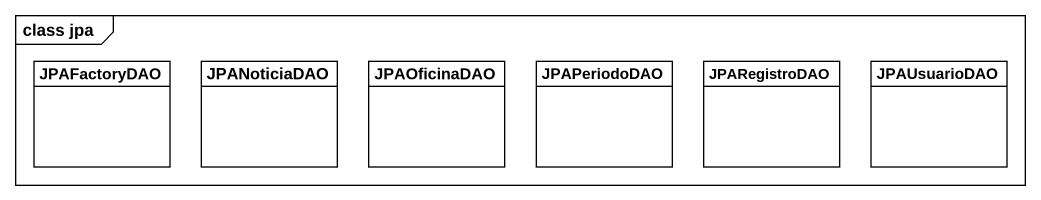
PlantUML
@startuml
mainframe class jpa
hide circle
hide empty members
class JPAFactoryDAO
class JPANoticiaDAO
class JPAOficinaDAO
class JPAPeriodoDAO
class JPARegistroDAO
class JPAUsuarioDAO
@enduml
